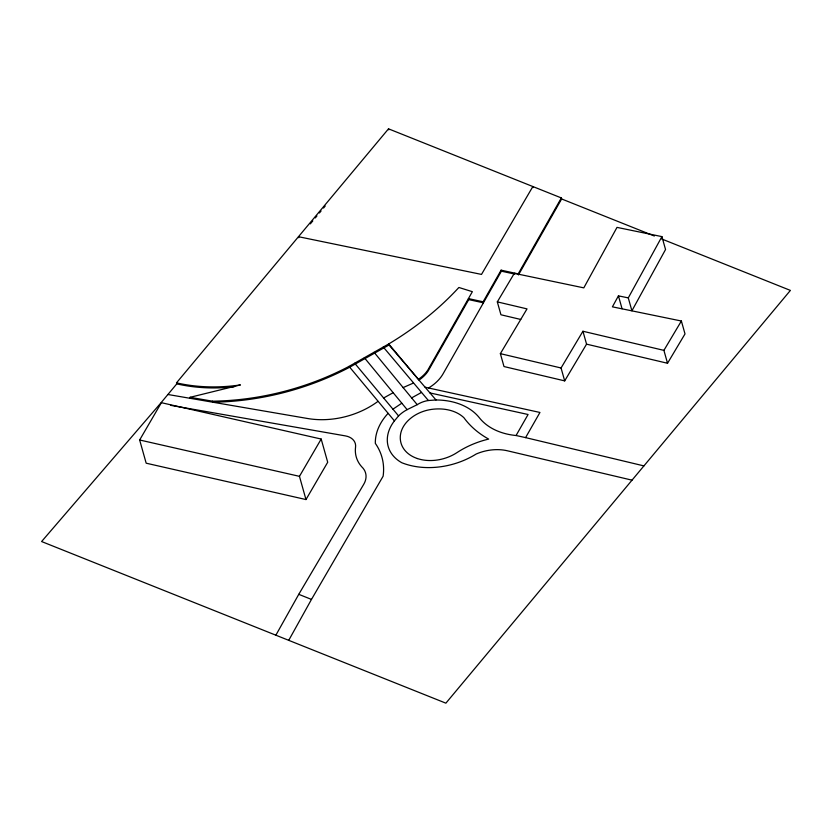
<?xml version="1.0" encoding="UTF-8"?>
<svg xmlns="http://www.w3.org/2000/svg" width="832" height="832" viewBox="0 0 832 832"><rect width="100%" height="100%" fill="white"/><g stroke="black" fill="none" stroke-linecap="round" stroke-linejoin="round"><path stroke-width="1.25" d="M520.749 319.457L500.947 314.777L497.318 301.881L514.322 273.333L583.804 287.862L617.001 227.386L661.918 236.621L665.548 249.517L631.914 310.783L628.285 297.887L618.436 295.859L612.404 306.842L681.377 321.017L685.006 333.923L667.534 363.262L586.56 344.146L582.93 331.25L663.905 350.366L667.534 363.262M628.285 297.887L661.918 236.621M288.725 640.338L311.48 599.414L383.115 476.216A84.23 61.1 -15.7 0 0 375.336 443.394A60.029 43.545 -15.7 0 1 388.086 413.358M275.86 635.201L298.761 594.329L363.761 484.255A23.66 17.16 -15.7 0 0 361.899 466.97A44.959 32.614 -15.7 0 1 355.555 447.148A16.557 12.012 -15.7 0 0 345.446 435.906L170.57 405.33M468.718 299.614L483.423 302.817L483.132 301.798L468.437 298.594L468.718 299.614L428.074 371.145A32.178 23.338 -15.7 0 1 419.026 380.099L388.731 343.949L349.034 366.392A224.682 162.978 -15.7 0 1 212.472 401.18L190.05 397.322L190.341 398.341M483.132 301.798L501.114 270.161L518.19 273.884L518.482 274.903L561.631 198.952L561.35 197.933L388.513 128.835L176.498 382.845L176.779 383.864L160.358 403.551L41.6 541.538L445.879 703.165L790.4 290.41L661.565 238.909M501.114 270.161L501.394 271.18L443.113 373.755A38.761 28.111 -15.7 0 1 428.574 387.972M518.19 273.884L561.35 197.933M632.018 480.158L507.447 450.798A39.229 28.454 -15.7 0 0 476.174 454.022A67.34 48.849 -15.7 0 1 401.825 462.748A45.209 32.791 -15.7 0 1 394.42 420.878L398.559 415.917A30.867 22.391 -15.7 0 1 407.129 409.646L417.217 404.674A20.977 15.215 -15.7 0 1 428.376 400.514L435.999 399.984A62.182 45.105 -15.7 0 1 479.44 417.862A62.556 45.375 -15.7 0 0 516.069 435.51L528.07 414.502L429.988 392.943M516.069 435.51L525.585 437.611L539.947 412.464L425.09 387.213M139.651 439.993L161.377 402.688L321.183 439.046L327.704 462.249L305.978 499.554L146.172 463.195L139.651 439.993L299.458 476.341L305.978 499.554M299.458 476.341L321.183 439.046M586.56 344.146L564.689 380.879L503.994 366.548L500.365 353.652L527.02 308.89L497.318 301.881M564.689 380.879L561.059 367.983L582.93 331.25M663.905 350.366L681.377 321.017M310.336 223.87L312.811 220.896M315.286 217.932L316.94 215.956M319.415 212.982L321.069 211.006M323.554 208.031L325.198 206.055M392.891 409.209L401.773 403.229M418.735 379.08A32.178 23.338 -15.7 0 0 427.783 370.126L472.358 291.678L458.879 287.477A279.791 202.956 -15.7 0 1 388.731 343.949L389.022 344.978L349.315 367.422A224.682 162.978 -15.7 0 1 212.763 402.199L212.472 401.18M383.5 398.081L393.026 392.766M411.58 397.925L421.481 392.444M402.99 387.639L413.452 383.042M190.05 397.322L240.427 384.914A142.761 103.553 -15.7 0 1 176.498 382.845M167.918 394.493L307.58 418.506A71.417 51.802 -15.7 0 0 377.967 401.378M501.394 271.18L514.821 274.102M500.365 353.652L561.059 367.983M525.585 437.611L643.916 465.899M561.631 198.952L654.347 236.018M298.761 594.329L311.48 599.414M389.022 344.978L435.999 399.984M428.376 400.514L383.271 347.027M398.559 415.917L354.692 363.241M394.42 420.878L349.034 366.392M417.217 404.674L374.098 352.352M407.129 409.646L364.364 357.739M618.436 295.859L622.066 308.755M533.146 187.564L532.854 186.545L481.499 274.414L298.48 236.704L298.771 237.723M388.513 128.835L388.804 129.865M234.125 386.797A142.761 103.553 -15.7 0 1 176.779 383.864M417.425 458.557A36.67 26.593 -15.7 0 0 457.028 452.577A74.454 54.007 -15.7 0 1 488.644 439.088A113.422 82.274 -15.7 0 1 463.934 417.737A39.364 28.548 -15.7 0 0 431.33 409.438A32.271 23.41 -15.7 0 0 400.65 433.742A36.67 26.593 -15.7 0 0 417.425 458.557"/></g></svg>
